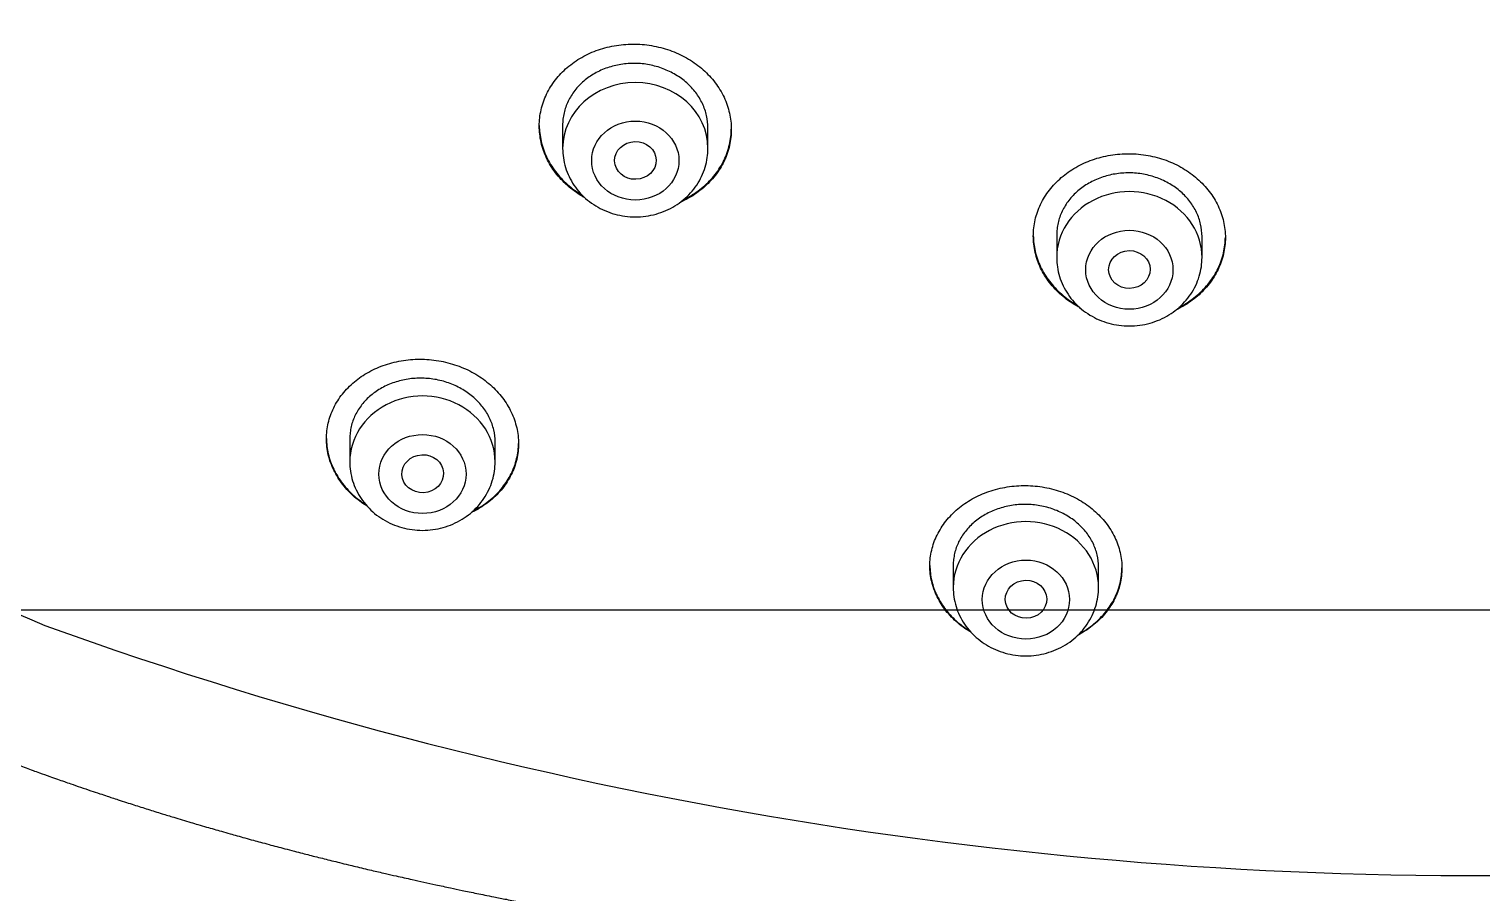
# Model space of a CAD drawing. Header units: millimetres. Extents: x 976 to 9349, y -1578 to 2211.
# Drawn here: x 2934.849 to 2937.648, y 977.304 to 978.969 of the extents above; entities that cross this region are included whole.
import ezdxf

# ---------------------------------------------------------------- set-up
doc = ezdxf.new("R2010")
doc.units = ezdxf.units.MM
doc.layers.add('Płytki', color=254, linetype='Continuous')
doc.layers.add('Wbudowane', color=175, linetype='Continuous')

# ---------------------------------------------------------------- blocks, each defined once
blk = doc.blocks.new('Z$W@#21058')
for p, q in [((17.83, 134.9032), (17.83, 134.8584)), ((18.11, 134.8584), (18.11, 134.8978)), ((18.7818, 134.6912), (18.7818, 134.6481)), ((19.0618, 134.6481), (19.0618, 134.6885)), ((17.42, 134.2993), (17.42, 134.2541)), ((17.7, 134.2541), (17.7, 134.2922)), ((18.5825, 134.0549), (18.5825, 134.012)), ((18.8625, 134.012), (18.8625, 134.0515))]:
    blk.add_line(p, q)
for centre, radius, start, end in [((18.1024, 136.9673), 3.2843, 231.8767, 247.2561), ((19.587, 141.5655), 8.1092, 250.14395, 271.92947)]:
    blk.add_arc(centre, radius, start, end)
for centre, major_axis, start_param, end_param in [((17.97, 134.8584), (-0.14, 0), 3.141598, 6.283185), ((18.9218, 134.6481), (0.14, 0), 0, 3.141593), ((17.56, 134.2541), (0.14, 0), 0, 3.141598), ((18.7225, 134.012), (0.14, 0), 0, 3.141598)]:
    blk.add_ellipse(centre, major_axis=major_axis, ratio=0.906308, start_param=start_param, end_param=end_param)
for centre, major_axis, ratio in [((17.97, 134.8348), (0.084, 0), 0.906308), ((17.9702, 134.8351), (0.04, 0.0009), 0.908545), ((18.9218, 134.6244), (0.084, 0), 0.906308), ((18.9219, 134.6248), (0.04, 0.0005), 0.909997), ((17.56, 134.2305), (-0.084, 0), 0.906308), ((17.5604, 134.2311), (0.0401, 0.0019), 0.910577), ((18.7225, 133.9884), (0.084, 0), 0.906308), ((18.7227, 133.9891), (0.04, 0.001), 0.913562)]:
    blk.add_ellipse(centre, major_axis=major_axis, ratio=ratio)
for points, knots in [([(14.9117, 135.3047), (14.9141, 135.2999), (14.9179, 135.2922), (14.9249, 135.2783), (14.9326, 135.263), (14.9414, 135.2458), (14.9501, 135.2292), (14.9583, 135.2135), (14.9664, 135.1983), (14.9745, 135.1832), (14.9825, 135.1685), (14.9906, 135.1537), (14.9992, 135.1384), (15.0083, 135.1223), (15.0175, 135.1061), (15.0264, 135.0906), (15.0346, 135.0767), (15.0427, 135.0629), (15.0512, 135.0487), (15.0607, 135.0329), (15.0711, 135.0159), (15.0822, 134.998), (15.0931, 134.9807), (15.1036, 134.9643), (15.114, 134.9481), (15.1249, 134.9315), (15.1357, 134.9152), (15.1461, 134.8998), (15.1577, 134.8827), (15.1688, 134.8666), (15.1802, 134.8503), (15.1895, 134.8372), (15.1993, 134.8235), (15.2099, 134.8089), (15.2213, 134.7933), (15.2333, 134.7772), (15.2444, 134.7624), (15.2555, 134.7478), (15.2662, 134.7341), (15.2768, 134.7204), (15.2871, 134.7074), (15.2975, 134.6944), (15.3075, 134.682), (15.3175, 134.6697), (15.328, 134.6571), (15.3389, 134.6439), (15.3497, 134.6312), (15.3612, 134.6177), (15.3728, 134.6043), (15.3851, 134.5902), (15.3967, 134.5772), (15.4093, 134.5631), (15.4221, 134.549), (15.434, 134.536), (15.4457, 134.5235), (15.457, 134.5115), (15.4698, 134.498), (15.4817, 134.4857), (15.4935, 134.4736), (15.5049, 134.4621), (15.517, 134.4499), (15.5294, 134.4376), (15.5426, 134.4247), (15.5556, 134.4121), (15.5689, 134.3994), (15.5809, 134.388), (15.5932, 134.3765), (15.606, 134.3647), (15.6188, 134.353), (15.6305, 134.3425), (15.6412, 134.333), (15.652, 134.3234), (15.663, 134.3138), (15.6749, 134.3034), (15.6865, 134.2935), (15.6985, 134.2833), (15.7115, 134.2724), (15.7258, 134.2605), (15.7405, 134.2485), (15.7538, 134.2377), (15.7655, 134.2283), (15.7769, 134.2193), (15.788, 134.2106), (15.7996, 134.2015), (15.8119, 134.192), (15.8254, 134.1818), (15.8384, 134.1719), (15.8507, 134.1628), (15.8626, 134.154), (15.875, 134.1449), (15.8874, 134.136), (15.8994, 134.1274), (15.9124, 134.1182), (15.9249, 134.1094), (15.937, 134.101), (15.9492, 134.0926), (15.9618, 134.084), (15.9742, 134.0757), (15.9853, 134.0682), (15.9967, 134.0607), (16.0093, 134.0524), (16.0225, 134.0438), (16.0353, 134.0356), (16.0481, 134.0275), (16.0602, 134.0199), (16.0714, 134.0129), (16.0815, 134.0066), (16.0904, 134.0012), (16.0996, 133.9956), (16.108, 133.9904), (16.1178, 133.9846), (16.1281, 133.9784), (16.1394, 133.9717), (16.1508, 133.9651), (16.1619, 133.9586), (16.1735, 133.9518), (16.1857, 133.9449), (16.1983, 133.9377), (16.2114, 133.9304), (16.2237, 133.9235), (16.2358, 133.9169), (16.2466, 133.911), (16.2579, 133.9049), (16.2695, 133.8986), (16.2827, 133.8916), (16.2951, 133.8851), (16.3071, 133.8788), (16.3191, 133.8726), (16.3326, 133.8656), (16.3464, 133.8586), (16.3596, 133.852), (16.3717, 133.846), (16.3839, 133.8399), (16.3969, 133.8336), (16.4098, 133.8273), (16.4223, 133.8213), (16.4344, 133.8155), (16.4464, 133.8099), (16.4589, 133.804), (16.4697, 133.799), (16.4813, 133.7937), (16.492, 133.7888), (16.5032, 133.7837), (16.5152, 133.7783), (16.5276, 133.7728), (16.5398, 133.7674), (16.5504, 133.7628), (16.5616, 133.7579), (16.5739, 133.7526), (16.586, 133.7474), (16.5971, 133.7427), (16.6082, 133.738), (16.6193, 133.7334), (16.6307, 133.7287), (16.6411, 133.7244), (16.6537, 133.7192), (16.6664, 133.7141), (16.68, 133.7086), (16.6932, 133.7034), (16.7062, 133.6983), (16.7198, 133.693), (16.7326, 133.688), (16.7458, 133.6829), (16.7596, 133.6777), (16.7719, 133.6731), (16.7846, 133.6684), (16.7963, 133.664), (16.8093, 133.6592), (16.8246, 133.6537), (16.8403, 133.6481), (16.8562, 133.6424), (16.8697, 133.6377), (16.8845, 133.6325), (16.9015, 133.6266), (16.9202, 133.6203), (16.9373, 133.6145), (16.951, 133.61), (16.9628, 133.606), (16.9751, 133.602), (16.9891, 133.5975), (17.0082, 133.5913), (17.0311, 133.5841), (17.0567, 133.5761), (17.0787, 133.5694), (17.0972, 133.5638), (17.1127, 133.5591), (17.1285, 133.5545), (17.1433, 133.5501), (17.1584, 133.5458), (17.1734, 133.5415), (17.1882, 133.5372), (17.2033, 133.533), (17.2183, 133.5288), (17.2333, 133.5247), (17.2488, 133.5205), (17.2639, 133.5164), (17.2794, 133.5122), (17.2957, 133.5079), (17.3121, 133.5036), (17.3327, 133.4983), (17.3566, 133.4922), (17.3806, 133.4862), (17.4009, 133.4812), (17.4162, 133.4775), (17.4367, 133.4725), (17.4605, 133.4669), (17.4866, 133.4608), (17.5126, 133.4548), (17.5373, 133.4493), (17.5628, 133.4436), (17.5874, 133.4383), (17.612, 133.433), (17.6334, 133.4285), (17.6554, 133.4239), (17.6757, 133.4197), (17.6996, 133.4149), (17.7231, 133.4103), (17.7513, 133.4048), (17.7793, 133.3994), (17.8027, 133.395), (17.8225, 133.3914), (17.848, 133.3867), (17.8744, 133.382), (17.8969, 133.3781), (17.9132, 133.3753), (17.9409, 133.3705), (17.9696, 133.3657), (17.9944, 133.3617), (18.0104, 133.3591), (18.0322, 133.3556), (18.0573, 133.3517), (18.0763, 133.3488), (18.0911, 133.3465), (18.1129, 133.3433), (18.1425, 133.3389), (18.171, 133.3348), (18.193, 133.3317), (18.2294, 133.3267), (18.2677, 133.3215), (18.3016, 133.3172), (18.3152, 133.3154), (18.3353, 133.3129), (18.366, 133.3091), (18.4024, 133.3047), (18.4309, 133.3014), (18.4493, 133.2993), (18.4727, 133.2967), (18.5102, 133.2925), (18.5559, 133.2877), (18.5905, 133.2842), (18.609, 133.2824), (18.6315, 133.2802), (18.6803, 133.2755), (18.7368, 133.2705), (18.7831, 133.2666), (18.8053, 133.2648), (18.8264, 133.2631), (18.8721, 133.2595), (18.9378, 133.2547), (18.9977, 133.2507), (19.0316, 133.2485), (19.0484, 133.2475), (19.0739, 133.246), (19.1126, 133.2437), (19.1632, 133.241), (19.2258, 133.2379), (19.3018, 133.2345), (19.39, 133.2311), (19.4927, 133.2279), (19.603, 133.2253), (19.7319, 133.2235), (19.8104, 133.2231), (19.86, 133.2231)], [0, 0, 0, 0, 0.002698, 0.005114, 0.008314, 0.012212, 0.015616, 0.018584, 0.021894, 0.025033, 0.027984, 0.031015, 0.034254, 0.037566, 0.041127, 0.04441, 0.047317, 0.049931, 0.053123, 0.056348, 0.060014, 0.06398, 0.067775, 0.071127, 0.074578, 0.078265, 0.081927, 0.08517, 0.088361, 0.093142, 0.095752, 0.099177, 0.101812, 0.104931, 0.10893, 0.112276, 0.115783, 0.118921, 0.122219, 0.125179, 0.128267, 0.131219, 0.134162, 0.136819, 0.139787, 0.14301, 0.146041, 0.148766, 0.152585, 0.155604, 0.158818, 0.161961, 0.165799, 0.169034, 0.171442, 0.175029, 0.17788, 0.181443, 0.184209, 0.186909, 0.190153, 0.193424, 0.196253, 0.200089, 0.203095, 0.206095, 0.20895, 0.212136, 0.215393, 0.218232, 0.220572, 0.223028, 0.225916, 0.228387, 0.231498, 0.234055, 0.236783, 0.240564, 0.243986, 0.246894, 0.24969, 0.252004, 0.254646, 0.257214, 0.259847, 0.262923, 0.266215, 0.26855, 0.271097, 0.274033, 0.27678, 0.279214, 0.281886, 0.285214, 0.287343, 0.289734, 0.293043, 0.295483, 0.297656, 0.300148, 0.302741, 0.305661, 0.30851, 0.310809, 0.313708, 0.316052, 0.317798, 0.320022, 0.321564, 0.323531, 0.325265, 0.327601, 0.329893, 0.332216, 0.334567, 0.336718, 0.339336, 0.342008, 0.344384, 0.34724, 0.349478, 0.351668, 0.353786, 0.356247, 0.358657, 0.361655, 0.36365, 0.365811, 0.368828, 0.37168, 0.373971, 0.376618, 0.378812, 0.381168, 0.384291, 0.386326, 0.388503, 0.391401, 0.393313, 0.395799, 0.397673, 0.400017, 0.402008, 0.404144, 0.407, 0.409162, 0.411127, 0.413112, 0.41563, 0.418152, 0.420078, 0.421988, 0.424489, 0.426375, 0.428494, 0.430415, 0.433554, 0.435693, 0.438166, 0.441021, 0.443015, 0.445847, 0.448252, 0.450493, 0.453582, 0.455157, 0.457621, 0.460148, 0.462473, 0.46613, 0.468939, 0.471374, 0.47365, 0.47716, 0.480808, 0.484023, 0.486677, 0.488362, 0.490581, 0.493456, 0.496122, 0.501103, 0.506057, 0.510208, 0.513159, 0.516222, 0.518722, 0.521754, 0.524357, 0.526938, 0.529959, 0.532431, 0.535165, 0.538121, 0.540596, 0.543583, 0.546308, 0.549056, 0.552413, 0.555198, 0.560171, 0.56539, 0.568126, 0.571143, 0.573638, 0.579196, 0.583975, 0.587656, 0.59317, 0.597219, 0.601339, 0.606368, 0.61039, 0.612798, 0.618124, 0.621237, 0.625584, 0.630648, 0.636281, 0.640482, 0.643151, 0.646773, 0.654049, 0.657207, 0.658724, 0.662713, 0.671883, 0.673977, 0.675855, 0.680315, 0.685539, 0.689131, 0.690408, 0.693339, 0.700691, 0.706006, 0.708414, 0.712325, 0.72519, 0.728645, 0.7302, 0.732329, 0.739252, 0.746373, 0.751484, 0.754239, 0.75603, 0.763784, 0.773993, 0.780021, 0.781935, 0.783736, 0.791842, 0.807544, 0.813364, 0.8161, 0.819165, 0.824434, 0.840034, 0.853573, 0.855814, 0.857775, 0.862359, 0.869143, 0.878062, 0.888753, 0.901978, 0.917603, 0.935177, 0.954999, 0.976437, 1, 1, 1, 1]), ([(17.785, 134.9016), (17.785, 134.9122), (17.7862, 134.9227), (17.7897, 134.938), (17.7912, 134.9431), (17.7947, 134.9531), (17.7967, 134.9581), (17.8037, 134.9726), (17.8093, 134.9817), (17.8194, 134.9946), (17.823, 134.9988), (17.8307, 135.0069), (17.8347, 135.0107), (17.8475, 135.0217), (17.8568, 135.0282), (17.8719, 135.0367), (17.8772, 135.0394), (17.8878, 135.0442), (17.8987, 135.0485), (17.9101, 135.0519), (17.9216, 135.0548), (17.9275, 135.056), (17.9455, 135.0588), (17.9575, 135.0596), (17.9756, 135.0593), (17.9817, 135.059), (17.9938, 135.0577), (17.9999, 135.0568), (18.0177, 135.0534), (18.0293, 135.0502), (18.0461, 135.0439), (18.0517, 135.0415), (18.0624, 135.0363), (18.0676, 135.0335), (18.0827, 135.0244), (18.0921, 135.0176), (18.105, 135.0061), (18.1091, 135.0021), (18.1168, 134.9938), (18.124, 134.9852), (18.1302, 134.976), (18.136, 134.9666), (18.1386, 134.9617), (18.1456, 134.947), (18.1491, 134.9368), (18.1526, 134.9213), (18.1535, 134.9161), (18.1547, 134.9055), (18.155, 134.9002), (18.155, 134.8844), (18.1538, 134.874), (18.1503, 134.8586), (18.1488, 134.8534), (18.1453, 134.8434), (18.1413, 134.8336), (18.1361, 134.8242), (18.1305, 134.8151), (18.1274, 134.8106), (18.1173, 134.7976), (18.1096, 134.7896), (18.0969, 134.7787), (18.0924, 134.7752), (18.0831, 134.7687), (18.0782, 134.7656), (18.0677, 134.7597), (18.062, 134.7568), (18.0562, 134.7543)], [0, 0, 0, 0, 0.046414, 0.046414, 0.069621, 0.069621, 0.092828, 0.092828, 0.139243, 0.139243, 0.16245, 0.16245, 0.185657, 0.185657, 0.232071, 0.232071, 0.255278, 0.255278, 0.278485, 0.301692, 0.301692, 0.3249, 0.3249, 0.371314, 0.371314, 0.394521, 0.394521, 0.417728, 0.417728, 0.464142, 0.464142, 0.487349, 0.487349, 0.510556, 0.510556, 0.556971, 0.556971, 0.580178, 0.580178, 0.603385, 0.626592, 0.626592, 0.649799, 0.649799, 0.696213, 0.696213, 0.71942, 0.71942, 0.742628, 0.742628, 0.789042, 0.789042, 0.812249, 0.812249, 0.835456, 0.858663, 0.858663, 0.88187, 0.88187, 0.928284, 0.928284, 0.951491, 0.951491, 0.974699, 0.974699, 1, 1, 1, 1]), ([(18.11, 134.8978), (18.11, 134.9058), (18.1091, 134.9137), (18.1064, 134.9255), (18.1053, 134.9293), (18.1027, 134.9371), (18.1011, 134.9409), (18.0958, 134.9521), (18.0915, 134.9591), (18.0839, 134.9692), (18.0811, 134.9725), (18.0753, 134.9789), (18.0722, 134.9819), (18.0625, 134.9905), (18.0554, 134.9957), (18.0439, 135.0026), (18.0399, 135.0047), (18.0318, 135.0086), (18.0235, 135.0122), (18.0149, 135.015), (18.0061, 135.0175), (18.0016, 135.0186), (17.9881, 135.0212), (17.979, 135.0221), (17.9652, 135.0223), (17.9607, 135.0222), (17.9515, 135.0216), (17.9469, 135.021), (17.9334, 135.0189), (17.9247, 135.0168), (17.912, 135.0124), (17.9078, 135.0107), (17.8997, 135.0071), (17.8958, 135.0051), (17.8845, 134.9987), (17.8774, 134.9938), (17.8644, 134.9826), (17.8586, 134.9766), (17.851, 134.9668), (17.8487, 134.9634), (17.8444, 134.9565), (17.8424, 134.9529), (17.8371, 134.9419), (17.8345, 134.9344), (17.8318, 134.9227), (17.8311, 134.9188), (17.8302, 134.9108), (17.83, 134.9068), (17.83, 134.9029), (17.83, 134.9028), (17.83, 134.9028)], [0, 0, 0, 0, 0.062495, 0.062495, 0.093743, 0.093743, 0.124991, 0.124991, 0.187486, 0.187486, 0.218734, 0.218734, 0.249981, 0.249981, 0.312477, 0.312477, 0.343724, 0.343724, 0.374972, 0.40622, 0.40622, 0.437467, 0.437467, 0.499963, 0.499963, 0.53121, 0.53121, 0.562458, 0.562458, 0.624953, 0.624953, 0.656201, 0.656201, 0.687449, 0.687449, 0.749944, 0.749944, 0.812439, 0.812439, 0.843687, 0.843687, 0.874935, 0.874935, 0.93743, 0.93743, 0.968678, 0.968678, 0.999925, 0.999925, 1, 1, 1, 1]), ([(17.785, 134.9028), (17.7851, 134.8925), (17.7863, 134.8823), (17.7897, 134.8671), (17.7912, 134.862), (17.7947, 134.8518), (17.7968, 134.8468), (17.8037, 134.832), (17.8094, 134.8227), (17.8195, 134.8094), (17.8231, 134.805), (17.8309, 134.7967), (17.8349, 134.7927), (17.8478, 134.7813), (17.8571, 134.7745), (17.8674, 134.7683), (17.8676, 134.7682), (17.8678, 134.7681)], [0, 0, 0, 0, 0.194494, 0.194494, 0.294717, 0.294717, 0.39494, 0.39494, 0.595387, 0.595387, 0.69561, 0.69561, 0.795833, 0.795833, 0.99628, 0.99628, 1, 1, 1, 1]), ([(17.8734, 134.7627), (17.8714, 134.7638), (17.8695, 134.7649), (17.8625, 134.7691), (17.8576, 134.7723), (17.8481, 134.7792), (17.8436, 134.7829), (17.8308, 134.7943), (17.8231, 134.8025), (17.8129, 134.8159), (17.8098, 134.8205), (17.804, 134.8299), (17.7989, 134.8395), (17.7948, 134.8495), (17.7913, 134.8596), (17.7898, 134.8648), (17.7862, 134.8804), (17.785, 134.891), (17.785, 134.9016)], [0, 0, 0, 0, 0.037031, 0.037031, 0.1333279, 0.1333279, 0.2296248, 0.2296248, 0.4222186, 0.4222186, 0.5185155, 0.5185155, 0.6148124, 0.7111093, 0.7111093, 0.8074062, 0.8074062, 1, 1, 1, 1]), ([(18.0628, 134.7595), (18.0663, 134.7611), (18.0697, 134.7629), (18.083, 134.7705), (18.0923, 134.7769), (18.1096, 134.7916), (18.1172, 134.7996), (18.1272, 134.8125), (18.1303, 134.8169), (18.136, 134.8261), (18.1386, 134.8309), (18.1456, 134.8454), (18.1491, 134.8553), (18.1526, 134.8707), (18.1535, 134.8759), (18.1546, 134.886), (18.1549, 134.8908), (18.155, 134.8956)], [0, 0, 0, 0, 0.062804, 0.062804, 0.251849, 0.251849, 0.440894, 0.440894, 0.535417, 0.535417, 0.629939, 0.629939, 0.818984, 0.818984, 0.913507, 0.913507, 1, 1, 1, 1]), ([(17.83, 134.8584), (17.83, 134.8517), (17.8309, 134.8403), (17.8351, 134.8213), (17.842, 134.8039), (17.8515, 134.7871), (17.8635, 134.7719), (17.8777, 134.7584), (17.8937, 134.747), (17.9114, 134.7379), (17.9303, 134.7312), (17.95, 134.7272), (17.9701, 134.7258), (17.9903, 134.7272), (18.01, 134.7313), (18.0289, 134.738), (18.0465, 134.7472), (18.0626, 134.7587), (18.0768, 134.7722), (18.0887, 134.7874), (18.0982, 134.8043), (18.1051, 134.8218), (18.1091, 134.8406), (18.11, 134.8519), (18.11, 134.8584)], [0, 0, 0, 0, 0.043723, 0.08855, 0.133515, 0.178674, 0.224062, 0.269684, 0.315523, 0.361546, 0.407709, 0.453968, 0.500279, 0.546601, 0.592892, 0.639107, 0.685199, 0.73112, 0.776832, 0.822308, 0.867548, 0.912577, 0.957444, 1, 1, 1, 1]), ([(18.7368, 134.6892), (18.7368, 134.6998), (18.738, 134.7102), (18.7415, 134.7255), (18.7429, 134.7306), (18.7464, 134.7406), (18.7485, 134.7456), (18.7554, 134.7601), (18.7611, 134.7692), (18.7711, 134.7822), (18.7747, 134.7864), (18.7825, 134.7945), (18.7865, 134.7984), (18.7993, 134.8094), (18.8086, 134.816), (18.8237, 134.8247), (18.829, 134.8274), (18.8397, 134.8323), (18.8506, 134.8367), (18.8619, 134.8401), (18.8735, 134.8431), (18.8795, 134.8443), (18.8974, 134.8473), (18.9094, 134.8482), (18.9276, 134.8481), (18.9336, 134.8478), (18.9458, 134.8467), (18.9518, 134.8458), (18.9697, 134.8426), (18.9812, 134.8395), (18.9981, 134.8333), (19.0036, 134.831), (19.0144, 134.8259), (19.0196, 134.8231), (19.0346, 134.8143), (19.044, 134.8075), (19.0569, 134.7962), (19.061, 134.7922), (19.0687, 134.784), (19.0759, 134.7756), (19.0821, 134.7665), (19.0878, 134.7572), (19.0904, 134.7524), (19.0974, 134.7377), (19.1009, 134.7277), (19.1044, 134.7123), (19.1053, 134.7071), (19.1065, 134.6965), (19.1068, 134.6913), (19.1068, 134.6756), (19.1056, 134.6653), (19.1021, 134.6498), (19.1006, 134.6447), (19.0971, 134.6347), (19.0931, 134.6249), (19.0879, 134.6155), (19.0823, 134.6063), (19.0791, 134.6018), (19.069, 134.5888), (19.0614, 134.5808), (19.0487, 134.5698), (19.0442, 134.5663), (19.0348, 134.5597), (19.0299, 134.5566), (19.0207, 134.5513), (19.0164, 134.5491), (19.012, 134.547)], [0, 0, 0, 0, 0.0466904, 0.0466904, 0.0700357, 0.0700357, 0.0933809, 0.0933809, 0.1400713, 0.1400713, 0.1634166, 0.1634166, 0.1867618, 0.1867618, 0.2334522, 0.2334522, 0.2567974, 0.2567974, 0.2801427, 0.3034879, 0.3034879, 0.3268331, 0.3268331, 0.3735235, 0.3735235, 0.3968688, 0.3968688, 0.420214, 0.420214, 0.4669044, 0.4669044, 0.4902497, 0.4902497, 0.5135949, 0.5135949, 0.5602853, 0.5602853, 0.5836305, 0.5836305, 0.6069758, 0.630321, 0.630321, 0.6536662, 0.6536662, 0.7003566, 0.7003566, 0.7237019, 0.7237019, 0.7470471, 0.7470471, 0.7937375, 0.7937375, 0.8170828, 0.8170828, 0.840428, 0.8637732, 0.8637732, 0.8871184, 0.8871184, 0.9338089, 0.9338089, 0.9571541, 0.9571541, 0.9804993, 0.9804993, 1, 1, 1, 1]), ([(19.0618, 134.6885), (19.0618, 134.6965), (19.0609, 134.7044), (19.0582, 134.716), (19.0571, 134.7199), (19.0545, 134.7275), (19.0529, 134.7313), (19.0476, 134.7424), (19.0433, 134.7494), (19.0357, 134.7594), (19.033, 134.7626), (19.0271, 134.7688), (19.0241, 134.7718), (19.0144, 134.7803), (19.0073, 134.7854), (18.9958, 134.7922), (18.9918, 134.7943), (18.9837, 134.7981), (18.9755, 134.8016), (18.9668, 134.8043), (18.9581, 134.8067), (18.9536, 134.8078), (18.94, 134.8102), (18.9309, 134.8111), (18.9171, 134.8112), (18.9126, 134.811), (18.9034, 134.8103), (18.8988, 134.8097), (18.8853, 134.8075), (18.8766, 134.8053), (18.8638, 134.8008), (18.8596, 134.7991), (18.8515, 134.7954), (18.8476, 134.7934), (18.8363, 134.7869), (18.8292, 134.7819), (18.8161, 134.7707), (18.8104, 134.7646), (18.8028, 134.7548), (18.8004, 134.7514), (18.7961, 134.7444), (18.7941, 134.7408), (18.7889, 134.7299), (18.7863, 134.7223), (18.7836, 134.7107), (18.7829, 134.7068), (18.782, 134.6988), (18.7818, 134.6949), (18.7818, 134.6909), (18.7818, 134.6909), (18.7818, 134.6909)], [0, 0, 0, 0, 0.062497, 0.062497, 0.093745, 0.093745, 0.124994, 0.124994, 0.18749, 0.18749, 0.218739, 0.218739, 0.249987, 0.249987, 0.312484, 0.312484, 0.343732, 0.343732, 0.374981, 0.406229, 0.406229, 0.437477, 0.437477, 0.499974, 0.499974, 0.531223, 0.531223, 0.562471, 0.562471, 0.624968, 0.624968, 0.656216, 0.656216, 0.687464, 0.687464, 0.749961, 0.749961, 0.812458, 0.812458, 0.843706, 0.843706, 0.874955, 0.874955, 0.937452, 0.937452, 0.9687, 0.9687, 0.999948, 0.999948, 1, 1, 1, 1]), ([(18.7368, 134.6904), (18.7369, 134.6802), (18.738, 134.6701), (18.7415, 134.655), (18.7429, 134.6499), (18.7465, 134.6398), (18.7485, 134.6348), (18.7555, 134.6202), (18.7611, 134.611), (18.7712, 134.5978), (18.7748, 134.5935), (18.7826, 134.5853), (18.7866, 134.5814), (18.7994, 134.5702), (18.8087, 134.5635), (18.8196, 134.5571), (18.8203, 134.5566), (18.8211, 134.5562)], [0, 0, 0, 0, 0.192384, 0.192384, 0.291531, 0.291531, 0.390678, 0.390678, 0.588972, 0.588972, 0.688119, 0.688119, 0.787266, 0.787266, 0.985559, 0.985559, 1, 1, 1, 1]), ([(18.8268, 134.551), (18.8242, 134.5523), (18.8217, 134.5537), (18.8141, 134.5582), (18.8092, 134.5613), (18.7998, 134.5681), (18.7953, 134.5717), (18.7824, 134.5829), (18.7748, 134.591), (18.7647, 134.6042), (18.7615, 134.6088), (18.7558, 134.6181), (18.7506, 134.6276), (18.7466, 134.6375), (18.743, 134.6475), (18.7416, 134.6526), (18.738, 134.6682), (18.7368, 134.6787), (18.7368, 134.6892)], [0, 0, 0, 0, 0.047364, 0.047364, 0.142628, 0.142628, 0.237891, 0.237891, 0.428418, 0.428418, 0.523682, 0.523682, 0.618946, 0.714209, 0.714209, 0.809473, 0.809473, 1, 1, 1, 1]), ([(19.0181, 134.5522), (19.0204, 134.5533), (19.0226, 134.5545), (19.0348, 134.5615), (19.0441, 134.568), (19.0613, 134.5828), (19.069, 134.5908), (19.079, 134.6038), (19.0821, 134.6082), (19.0878, 134.6174), (19.0904, 134.6222), (19.0974, 134.6367), (19.1008, 134.6466), (19.1044, 134.6619), (19.1053, 134.6671), (19.1064, 134.6772), (19.1067, 134.682), (19.1068, 134.6868)], [0, 0, 0, 0, 0.041855, 0.041855, 0.235019, 0.235019, 0.428183, 0.428183, 0.524765, 0.524765, 0.621347, 0.621347, 0.814511, 0.814511, 0.911093, 0.911093, 1, 1, 1, 1]), ([(18.7818, 134.6481), (18.7818, 134.6413), (18.7827, 134.6299), (18.7869, 134.611), (18.7938, 134.5935), (18.8033, 134.5767), (18.8153, 134.5616), (18.8294, 134.5481), (18.8455, 134.5367), (18.8632, 134.5275), (18.8821, 134.5209), (18.9018, 134.5168), (18.9219, 134.5155), (18.942, 134.5169), (18.9618, 134.521), (18.9806, 134.5277), (18.9983, 134.5369), (19.0144, 134.5483), (19.0285, 134.5619), (19.0405, 134.5771), (19.05, 134.5939), (19.0569, 134.6114), (19.0609, 134.6302), (19.0618, 134.6415), (19.0618, 134.6481)], [0, 0, 0, 0, 0.043723, 0.08855, 0.133515, 0.178674, 0.224062, 0.269684, 0.315523, 0.361546, 0.407709, 0.453968, 0.500279, 0.546601, 0.592892, 0.639107, 0.685199, 0.73112, 0.776832, 0.822308, 0.867548, 0.912577, 0.957444, 1, 1, 1, 1]), ([(17.375, 134.2984), (17.375, 134.3087), (17.3762, 134.3189), (17.3797, 134.3338), (17.3811, 134.3387), (17.3846, 134.3485), (17.3867, 134.3533), (17.3936, 134.3675), (17.3992, 134.3764), (17.4092, 134.389), (17.4128, 134.393), (17.4205, 134.4009), (17.4245, 134.4046), (17.4373, 134.4153), (17.4465, 134.4216), (17.4616, 134.43), (17.4668, 134.4326), (17.4775, 134.4373), (17.4884, 134.4415), (17.4998, 134.4447), (17.5113, 134.4475), (17.5172, 134.4487), (17.5352, 134.4514), (17.5473, 134.4521), (17.5654, 134.4518), (17.5715, 134.4514), (17.5836, 134.4501), (17.5897, 134.4492), (17.6076, 134.4458), (17.6192, 134.4425), (17.6361, 134.4362), (17.6417, 134.4338), (17.6525, 134.4286), (17.6577, 134.4258), (17.6728, 134.4168), (17.6822, 134.41), (17.6952, 134.3985), (17.6993, 134.3946), (17.707, 134.3863), (17.7142, 134.3778), (17.7204, 134.3688), (17.7261, 134.3595), (17.7287, 134.3547), (17.7357, 134.3401), (17.7391, 134.3301), (17.7427, 134.3148), (17.7435, 134.3097), (17.7447, 134.2993), (17.745, 134.2941), (17.745, 134.2787), (17.7438, 134.2686), (17.7403, 134.2535), (17.7388, 134.2485), (17.7353, 134.2388), (17.7312, 134.2292), (17.7261, 134.2202), (17.7205, 134.2113), (17.7173, 134.2069), (17.7073, 134.1944), (17.6997, 134.1867), (17.687, 134.1762), (17.6825, 134.1729), (17.6732, 134.1666), (17.6683, 134.1637), (17.6603, 134.1593), (17.6573, 134.1578), (17.6542, 134.1564)], [0, 0, 0, 0, 0.046954, 0.046954, 0.070431, 0.070431, 0.093909, 0.093909, 0.140863, 0.140863, 0.16434, 0.16434, 0.187817, 0.187817, 0.234771, 0.234771, 0.258249, 0.258249, 0.281726, 0.305203, 0.305203, 0.32868, 0.32868, 0.375634, 0.375634, 0.399111, 0.399111, 0.422589, 0.422589, 0.469543, 0.469543, 0.49302, 0.49302, 0.516497, 0.516497, 0.563451, 0.563451, 0.586929, 0.586929, 0.610406, 0.633883, 0.633883, 0.65736, 0.65736, 0.704314, 0.704314, 0.727791, 0.727791, 0.751269, 0.751269, 0.798223, 0.798223, 0.8217, 0.8217, 0.845177, 0.868654, 0.868654, 0.892131, 0.892131, 0.939086, 0.939086, 0.962563, 0.962563, 0.98604, 0.98604, 1, 1, 1, 1]), ([(17.7, 134.2922), (17.7, 134.3001), (17.6991, 134.3078), (17.6964, 134.3194), (17.6953, 134.3232), (17.6927, 134.3308), (17.6911, 134.3346), (17.6858, 134.3456), (17.6815, 134.3526), (17.6739, 134.3625), (17.6711, 134.3658), (17.6653, 134.3721), (17.6622, 134.3751), (17.6524, 134.3836), (17.6454, 134.3888), (17.6338, 134.3956), (17.6298, 134.3978), (17.6217, 134.4017), (17.6134, 134.4052), (17.6048, 134.408), (17.5959, 134.4105), (17.5914, 134.4116), (17.5778, 134.4142), (17.5687, 134.4151), (17.5549, 134.4154), (17.5504, 134.4153), (17.5411, 134.4147), (17.5366, 134.4142), (17.5231, 134.4122), (17.5144, 134.4101), (17.5017, 134.4058), (17.4975, 134.4042), (17.4894, 134.4006), (17.4855, 134.3987), (17.4742, 134.3924), (17.4671, 134.3876), (17.4541, 134.3767), (17.4484, 134.3708), (17.4409, 134.3613), (17.4385, 134.358), (17.4342, 134.3512), (17.4323, 134.3477), (17.4271, 134.337), (17.4244, 134.3296), (17.4218, 134.3182), (17.4211, 134.3144), (17.4202, 134.3066), (17.42, 134.3028), (17.42, 134.2989)], [0, 0, 0, 0, 0.062512, 0.062512, 0.093768, 0.093768, 0.125025, 0.125025, 0.187537, 0.187537, 0.218793, 0.218793, 0.250049, 0.250049, 0.312562, 0.312562, 0.343818, 0.343818, 0.375074, 0.40633, 0.40633, 0.437586, 0.437586, 0.500099, 0.500099, 0.531355, 0.531355, 0.562611, 0.562611, 0.625123, 0.625123, 0.656379, 0.656379, 0.687635, 0.687635, 0.750148, 0.750148, 0.81266, 0.81266, 0.843916, 0.843916, 0.875172, 0.875172, 0.937685, 0.937685, 0.968941, 0.968941, 1, 1, 1, 1]), ([(17.375, 134.2993), (17.3751, 134.2892), (17.3762, 134.2792), (17.3797, 134.2644), (17.3812, 134.2593), (17.3847, 134.2494), (17.3867, 134.2444), (17.3937, 134.23), (17.3993, 134.2208), (17.4094, 134.2078), (17.413, 134.2035), (17.4208, 134.1953), (17.4249, 134.1914), (17.4359, 134.1818), (17.4431, 134.1764), (17.4508, 134.1714)], [0, 0, 0, 0, 0.20488, 0.20488, 0.309906, 0.309906, 0.414932, 0.414932, 0.624983, 0.624983, 0.730009, 0.730009, 0.835035, 0.835035, 1, 1, 1, 1]), ([(17.4532, 134.1686), (17.4497, 134.1708), (17.4462, 134.1731), (17.4381, 134.1789), (17.4335, 134.1825), (17.4207, 134.1937), (17.413, 134.2018), (17.4029, 134.2148), (17.3997, 134.2194), (17.394, 134.2286), (17.3888, 134.2379), (17.3848, 134.2476), (17.3812, 134.2575), (17.3798, 134.2625), (17.3762, 134.2778), (17.375, 134.2881), (17.375, 134.2984)], [0, 0, 0, 0, 0.073712, 0.073712, 0.176633, 0.176633, 0.382475, 0.382475, 0.485396, 0.485396, 0.588317, 0.691237, 0.691237, 0.794158, 0.794158, 1, 1, 1, 1]), ([(17.6579, 134.1596), (17.6597, 134.1605), (17.6615, 134.1614), (17.6732, 134.1678), (17.6825, 134.1741), (17.6996, 134.1883), (17.7072, 134.196), (17.7172, 134.2085), (17.7203, 134.2128), (17.726, 134.2218), (17.7286, 134.2264), (17.7355, 134.2405), (17.739, 134.2502), (17.7426, 134.2652), (17.7435, 134.2703), (17.7446, 134.2802), (17.7449, 134.285), (17.745, 134.2897)], [0, 0, 0, 0, 0.033995, 0.033995, 0.228796, 0.228796, 0.423596, 0.423596, 0.520996, 0.520996, 0.618397, 0.618397, 0.813197, 0.813197, 0.910598, 0.910598, 1, 1, 1, 1]), ([(17.42, 134.2541), (17.42, 134.2474), (17.4209, 134.2361), (17.425, 134.2171), (17.4319, 134.1997), (17.4415, 134.1829), (17.4534, 134.1677), (17.4676, 134.1542), (17.4836, 134.1428), (17.5013, 134.1336), (17.5202, 134.127), (17.5399, 134.1229), (17.56, 134.1215), (17.5801, 134.1229), (17.5998, 134.127), (17.6187, 134.1337), (17.6364, 134.1428), (17.6525, 134.1543), (17.6667, 134.1678), (17.6786, 134.183), (17.6881, 134.1999), (17.695, 134.2173), (17.6991, 134.2362), (17.7, 134.2475), (17.7, 134.2541)], [0, 0, 0, 0, 0.043416, 0.088242, 0.133206, 0.178365, 0.223751, 0.269371, 0.315209, 0.361231, 0.407394, 0.453652, 0.499964, 0.546286, 0.592577, 0.638793, 0.684885, 0.730809, 0.776522, 0.822, 0.867242, 0.912272, 0.95714, 1, 1, 1, 1]), ([(18.5375, 134.0534), (18.5375, 134.0637), (18.5387, 134.0737), (18.5422, 134.0886), (18.5436, 134.0935), (18.5471, 134.1033), (18.5491, 134.1081), (18.5561, 134.1222), (18.5617, 134.1312), (18.5717, 134.1438), (18.5753, 134.1479), (18.583, 134.1559), (18.5871, 134.1597), (18.5998, 134.1704), (18.6091, 134.1769), (18.6242, 134.1854), (18.6295, 134.188), (18.6402, 134.1928), (18.6511, 134.1971), (18.6625, 134.2005), (18.6741, 134.2034), (18.6801, 134.2046), (18.6981, 134.2075), (18.7102, 134.2084), (18.7283, 134.2082), (18.7344, 134.2079), (18.7466, 134.2068), (18.7527, 134.2059), (18.7706, 134.2027), (18.7822, 134.1995), (18.7991, 134.1934), (18.8046, 134.1911), (18.8154, 134.186), (18.8206, 134.1833), (18.8357, 134.1745), (18.8451, 134.1679), (18.858, 134.1567), (18.8621, 134.1527), (18.8697, 134.1447), (18.8769, 134.1363), (18.8831, 134.1274), (18.8888, 134.1183), (18.8914, 134.1135), (18.8983, 134.0992), (18.9017, 134.0894), (18.9052, 134.0743), (18.9061, 134.0692), (18.9072, 134.059), (18.9075, 134.0539), (18.9075, 134.0387), (18.9063, 134.0286), (18.9027, 134.0137), (18.9012, 134.0088), (18.8977, 133.9991), (18.8937, 133.9897), (18.8886, 133.9807), (18.8829, 133.9718), (18.8798, 133.9675), (18.8697, 133.955), (18.8621, 133.9473), (18.8494, 133.9368), (18.845, 133.9335), (18.8356, 133.9271), (18.8307, 133.9242), (18.8248, 133.9209), (18.8239, 133.9204), (18.8229, 133.9199)], [0, 0, 0, 0, 0.047414, 0.047414, 0.071121, 0.071121, 0.094828, 0.094828, 0.142242, 0.142242, 0.165949, 0.165949, 0.189656, 0.189656, 0.237071, 0.237071, 0.260778, 0.260778, 0.284485, 0.308192, 0.308192, 0.331899, 0.331899, 0.379313, 0.379313, 0.40302, 0.40302, 0.426727, 0.426727, 0.474141, 0.474141, 0.497848, 0.497848, 0.521555, 0.521555, 0.568969, 0.568969, 0.592676, 0.592676, 0.616383, 0.640091, 0.640091, 0.663798, 0.663798, 0.711212, 0.711212, 0.734919, 0.734919, 0.758626, 0.758626, 0.80604, 0.80604, 0.829747, 0.829747, 0.853454, 0.877161, 0.877161, 0.900868, 0.900868, 0.948282, 0.948282, 0.971989, 0.971989, 0.995696, 0.995696, 1, 1, 1, 1]), ([(18.8625, 134.0515), (18.8625, 134.0593), (18.8616, 134.067), (18.8589, 134.0784), (18.8578, 134.0821), (18.8552, 134.0896), (18.8536, 134.0933), (18.8484, 134.1042), (18.8441, 134.1111), (18.8365, 134.1208), (18.8338, 134.124), (18.8279, 134.1302), (18.8248, 134.1331), (18.8151, 134.1415), (18.808, 134.1465), (18.7965, 134.1532), (18.7925, 134.1553), (18.7844, 134.1591), (18.7761, 134.1625), (18.7675, 134.1652), (18.7587, 134.1676), (18.7542, 134.1686), (18.7405, 134.171), (18.7314, 134.1719), (18.7176, 134.172), (18.713, 134.1718), (18.7038, 134.1712), (18.6992, 134.1706), (18.6857, 134.1684), (18.677, 134.1662), (18.6642, 134.1618), (18.66, 134.1602), (18.6519, 134.1565), (18.648, 134.1546), (18.6367, 134.1482), (18.6296, 134.1433), (18.6166, 134.1323), (18.6109, 134.1263), (18.6033, 134.1168), (18.601, 134.1134), (18.5967, 134.1066), (18.5947, 134.1031), (18.5895, 134.0924), (18.5869, 134.085), (18.5843, 134.0737), (18.5836, 134.0699), (18.5827, 134.0622), (18.5825, 134.0584), (18.5825, 134.0546)], [0, 0, 0, 0, 0.062523, 0.062523, 0.093784, 0.093784, 0.125046, 0.125046, 0.187569, 0.187569, 0.21883, 0.21883, 0.250091, 0.250091, 0.312614, 0.312614, 0.343876, 0.343876, 0.375137, 0.406399, 0.406399, 0.43766, 0.43766, 0.500183, 0.500183, 0.531444, 0.531444, 0.562706, 0.562706, 0.625228, 0.625228, 0.65649, 0.65649, 0.687751, 0.687751, 0.750274, 0.750274, 0.812797, 0.812797, 0.844058, 0.844058, 0.87532, 0.87532, 0.937843, 0.937843, 0.969104, 0.969104, 1, 1, 1, 1]), ([(18.5375, 134.0543), (18.5376, 134.0443), (18.5387, 134.0345), (18.5422, 134.0198), (18.5436, 134.0149), (18.5471, 134.0051), (18.5492, 134.0002), (18.5561, 133.986), (18.5617, 133.977), (18.5717, 133.9642), (18.5753, 133.9601), (18.5831, 133.9521), (18.5871, 133.9482), (18.5986, 133.9385), (18.6063, 133.9329), (18.6146, 133.9278)], [0, 0, 0, 0, 0.201933, 0.201933, 0.305811, 0.305811, 0.409689, 0.409689, 0.617446, 0.617446, 0.721324, 0.721324, 0.825202, 0.825202, 1, 1, 1, 1]), ([(18.6166, 133.9255), (18.6126, 133.9279), (18.6087, 133.9304), (18.6002, 133.9363), (18.5957, 133.9398), (18.5829, 133.9506), (18.5753, 133.9585), (18.5652, 133.9712), (18.5621, 133.9757), (18.5564, 133.9847), (18.5512, 133.9938), (18.5472, 134.0034), (18.5437, 134.0131), (18.5422, 134.018), (18.5387, 134.0331), (18.5375, 134.0432), (18.5375, 134.0534)], [0, 0, 0, 0, 0.081777, 0.081777, 0.183802, 0.183802, 0.387851, 0.387851, 0.489876, 0.489876, 0.591901, 0.693926, 0.693926, 0.79595, 0.79595, 1, 1, 1, 1]), ([(18.8255, 133.9224), (18.8255, 133.9225), (18.8255, 133.9225), (18.8356, 133.928), (18.8449, 133.9343), (18.8621, 133.9486), (18.8697, 133.9564), (18.8797, 133.9688), (18.8828, 133.9731), (18.8885, 133.9821), (18.8911, 133.9867), (18.898, 134.0007), (18.9015, 134.0103), (18.9051, 134.0252), (18.906, 134.0303), (18.9071, 134.0402), (18.9074, 134.045), (18.9075, 134.0498)], [0, 0, 0, 0, 0.000782, 0.000782, 0.201836, 0.201836, 0.402889, 0.402889, 0.503416, 0.503416, 0.603943, 0.603943, 0.804996, 0.804996, 0.905523, 0.905523, 1, 1, 1, 1]), ([(18.5825, 134.012), (18.5825, 134.0053), (18.5834, 133.994), (18.5875, 133.975), (18.5944, 133.9576), (18.6039, 133.9408), (18.6159, 133.9256), (18.6301, 133.9121), (18.6461, 133.9007), (18.6638, 133.8916), (18.6826, 133.8849), (18.7023, 133.8808), (18.7225, 133.8794), (18.7426, 133.8808), (18.7623, 133.8849), (18.7812, 133.8916), (18.7989, 133.9007), (18.815, 133.9122), (18.8292, 133.9257), (18.8411, 133.9409), (18.8506, 133.9578), (18.8575, 133.9752), (18.8616, 133.9941), (18.8625, 134.0054), (18.8625, 134.012)], [0, 0, 0, 0, 0.043416, 0.088242, 0.133206, 0.178365, 0.223751, 0.269371, 0.315209, 0.361231, 0.407394, 0.453652, 0.499964, 0.546286, 0.592577, 0.638793, 0.684885, 0.730809, 0.776522, 0.822, 0.867242, 0.912272, 0.95714, 1, 1, 1, 1])]:
    blk.add_open_spline(points, degree=3, knots=knots)

msp = doc.modelspace()

# ---------------------------------------------------------------- linework, layer by layer
at = {"layer": 'Płytki'}
msp.add_line((2732.6723, 977.8497), (2967.9723, 977.8497), dxfattribs=at)

# ---------------------------------------------------------------- block references
at = {"layer": 'Wbudowane'}
msp.add_blockref('Z$W@#21058', (2918.0473, 843.881), dxfattribs=at)

doc.saveas('drawing.dxf')
